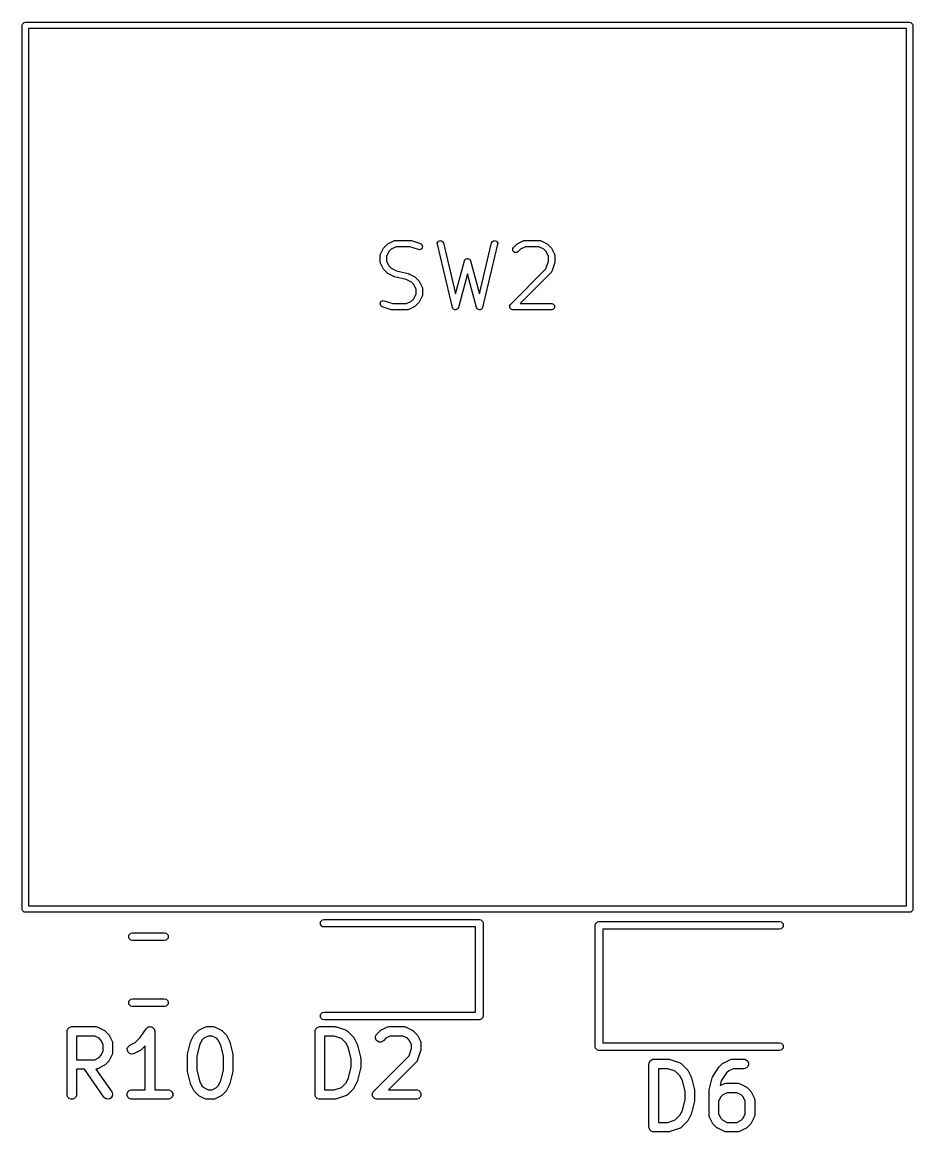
# Model space of a CAD drawing. Extents: x 4.36 to 8.72, y -6.23 to -0.63.
# Drawn here: x 4.357 to 4.912, y -4.202 to -3.51 of the extents above; entities that cross this region are included whole.
import ezdxf

# ---------------------------------------------------------------- set-up
doc = ezdxf.new("R2010")
doc.units = 0
doc.header["$MEASUREMENT"] = 0
doc.layers.add('BLACK', color=7, linetype='CONTINUOUS')

msp = doc.modelspace()

# ---------------------------------------------------------------- linework, layer by layer
at = {"layer": 'BLACK', "linetype": 'CONTINUOUS'}
for p, q in [((4.35673, -3.51191), (4.35688, -3.51116)), ((4.35673, -4.06309), (4.35673, -3.51191)), ((4.35688, -3.51116), (4.35795, -3.51009)), ((4.35795, -3.51009), (4.3587, -3.50994)), ((4.3587, -3.50994), (4.90988, -3.50994)), ((4.36067, -3.51388), (4.36067, -4.06112)), ((4.90791, -3.51388), (4.36067, -3.51388)), ((4.90791, -4.06112), (4.90791, -3.51388)), ((4.90988, -3.50994), (4.91064, -3.51009)), ((4.91064, -3.51009), (4.9117, -3.51116)), ((4.9117, -3.51116), (4.91185, -3.51191)), ((4.91185, -3.51191), (4.91185, -4.06309)), ((4.58467, -3.64814), (4.58842, -3.64627)), ((4.58842, -3.64627), (4.58851, -3.64624)), ((4.58851, -3.64624), (4.58854, -3.64621)), ((4.58854, -3.64621), (4.58885, -3.64615)), ((4.58885, -3.64615), (4.58916, -3.64606)), ((4.58916, -3.64606), (4.5892, -3.64608)), ((4.5892, -3.64608), (4.5893, -3.64606)), ((4.5893, -3.64606), (4.59867, -3.64606)), ((4.59867, -3.64606), (4.59898, -3.64612)), ((4.59898, -3.64612), (4.59929, -3.64616)), ((4.59929, -3.64616), (4.60492, -3.64804)), ((4.61547, -3.64772), (4.61626, -3.64643)), ((4.61626, -3.64643), (4.61773, -3.64608)), ((4.61773, -3.64608), (4.61901, -3.64687)), ((4.61901, -3.64687), (4.61933, -3.64757)), ((4.64925, -3.64757), (4.64957, -3.64687)), ((4.64957, -3.64687), (4.65085, -3.64608)), ((4.65085, -3.64608), (4.65232, -3.64643)), ((4.65232, -3.64643), (4.65311, -3.64772)), ((4.66528, -3.64814), (4.66903, -3.64627)), ((4.66903, -3.64627), (4.66913, -3.64624)), ((4.66913, -3.64624), (4.66916, -3.64621)), ((4.66916, -3.64621), (4.66947, -3.64615)), ((4.66947, -3.64615), (4.66977, -3.64606)), ((4.66977, -3.64606), (4.66982, -3.64608)), ((4.66982, -3.64608), (4.66991, -3.64606)), ((4.66991, -3.64606), (4.67929, -3.64606)), ((4.67929, -3.64606), (4.67938, -3.64608)), ((4.67938, -3.64608), (4.67943, -3.64606)), ((4.67943, -3.64606), (4.67973, -3.64615)), ((4.67973, -3.64615), (4.68004, -3.64621)), ((4.68004, -3.64621), (4.68007, -3.64624)), ((4.68007, -3.64624), (4.68017, -3.64627)), ((4.68017, -3.64627), (4.68392, -3.64814)), ((4.58004, -3.65465), (4.58191, -3.6509)), ((4.58191, -3.6509), (4.58211, -3.65065)), ((4.58211, -3.65065), (4.58228, -3.65039)), ((4.58228, -3.65039), (4.58416, -3.64851)), ((4.58529, -3.65294), (4.58377, -3.65599)), ((4.58416, -3.64851), (4.58442, -3.64834)), ((4.58442, -3.64834), (4.58467, -3.64814)), ((4.58671, -3.65152), (4.58529, -3.65294)), ((4.58976, -3.65), (4.58671, -3.65152)), ((4.59835, -3.65), (4.58976, -3.65)), ((4.60367, -3.65177), (4.59835, -3.65)), ((4.60443, -3.65187), (4.60367, -3.65177)), ((4.60578, -3.65119), (4.60443, -3.65187)), ((4.60492, -3.64804), (4.60558, -3.64842)), ((4.60558, -3.64842), (4.60626, -3.64976)), ((4.60626, -3.64976), (4.60578, -3.65119)), ((4.6155, -3.64848), (4.61547, -3.64772)), ((4.62488, -3.68785), (4.6155, -3.64848)), ((4.61933, -3.64757), (4.6269, -3.67935)), ((4.64168, -3.67935), (4.64925, -3.64757)), ((4.65308, -3.64848), (4.64371, -3.68785)), ((4.65311, -3.64772), (4.65308, -3.64848)), ((4.66247, -3.65102), (4.6629, -3.65039)), ((4.66247, -3.65253), (4.66247, -3.65102)), ((4.66353, -3.6536), (4.66247, -3.65253)), ((4.6629, -3.65039), (4.66477, -3.64851)), ((4.66504, -3.6536), (4.66353, -3.6536)), ((4.66477, -3.64851), (4.66503, -3.64834)), ((4.66503, -3.64834), (4.66528, -3.64814)), ((4.66568, -3.65317), (4.66504, -3.6536)), ((4.66733, -3.65152), (4.66568, -3.65317)), ((4.67038, -3.65), (4.66733, -3.65152)), ((4.67882, -3.65), (4.67038, -3.65)), ((4.68187, -3.65152), (4.67882, -3.65)), ((4.68329, -3.65294), (4.68187, -3.65152)), ((4.68482, -3.65599), (4.68329, -3.65294)), ((4.68392, -3.64814), (4.68416, -3.64834)), ((4.68416, -3.64834), (4.68443, -3.64851)), ((4.68443, -3.64851), (4.6863, -3.65039)), ((4.6863, -3.65039), (4.68648, -3.65065)), ((4.68648, -3.65065), (4.68667, -3.6509)), ((4.68667, -3.6509), (4.68855, -3.65465)), ((4.57983, -3.65539), (4.57992, -3.65508)), ((4.57985, -3.65543), (4.57983, -3.65539)), ((4.57983, -3.65553), (4.57985, -3.65543)), ((4.57983, -3.65928), (4.57983, -3.65553)), ((4.57985, -3.65937), (4.57983, -3.65928)), ((4.57983, -3.65942), (4.57985, -3.65937)), ((4.57992, -3.65972), (4.57983, -3.65942)), ((4.57992, -3.65508), (4.57998, -3.65477)), ((4.57998, -3.66003), (4.57992, -3.65972)), ((4.57998, -3.65477), (4.58001, -3.65474)), ((4.58001, -3.66006), (4.57998, -3.66003)), ((4.58001, -3.65474), (4.58004, -3.65465)), ((4.58004, -3.66016), (4.58001, -3.66006)), ((4.58191, -3.66391), (4.58004, -3.66016)), ((4.58377, -3.65599), (4.58377, -3.65881)), ((4.58377, -3.65881), (4.58529, -3.66186)), ((4.6269, -3.67935), (4.63239, -3.65877)), ((4.63239, -3.65877), (4.63273, -3.65808)), ((4.63273, -3.65808), (4.63296, -3.65795)), ((4.63296, -3.65795), (4.63309, -3.65771)), ((4.63309, -3.65771), (4.63359, -3.65758)), ((4.63359, -3.65758), (4.63403, -3.65733)), ((4.63403, -3.65733), (4.63429, -3.65739)), ((4.63429, -3.65739), (4.63455, -3.65733)), ((4.63455, -3.65733), (4.63499, -3.65758)), ((4.63499, -3.65758), (4.63549, -3.65771)), ((4.63549, -3.65771), (4.63562, -3.65795)), ((4.63562, -3.65795), (4.63585, -3.65808)), ((4.63585, -3.65808), (4.63619, -3.65877)), ((4.63619, -3.65877), (4.64168, -3.67935)), ((4.68319, -3.66384), (4.68482, -3.65896)), ((4.68482, -3.65896), (4.68482, -3.65599)), ((4.68865, -3.6599), (4.68678, -3.66552)), ((4.68855, -3.65465), (4.68857, -3.65474)), ((4.68857, -3.65474), (4.6886, -3.65477)), ((4.6886, -3.65477), (4.68866, -3.65508)), ((4.68869, -3.65959), (4.68865, -3.6599)), ((4.68866, -3.65508), (4.68875, -3.65539)), ((4.68875, -3.65928), (4.68869, -3.65959)), ((4.68875, -3.65539), (4.68873, -3.65543)), ((4.68873, -3.65543), (4.68875, -3.65553)), ((4.68875, -3.65553), (4.68875, -3.65928)), ((4.58211, -3.66416), (4.58191, -3.66391)), ((4.58228, -3.66442), (4.58211, -3.66416)), ((4.58416, -3.66629), (4.58228, -3.66442)), ((4.58442, -3.66647), (4.58416, -3.66629)), ((4.58467, -3.66666), (4.58442, -3.66647)), ((4.58842, -3.66854), (4.58467, -3.66666)), ((4.58529, -3.66186), (4.58671, -3.66328)), ((4.58671, -3.66328), (4.58998, -3.66492)), ((4.58998, -3.66492), (4.59727, -3.66674)), ((4.59727, -3.66674), (4.59747, -3.66683)), ((4.59747, -3.66683), (4.59768, -3.66689)), ((4.59768, -3.66689), (4.60143, -3.66876)), ((4.63429, -3.66692), (4.62869, -3.68791)), ((4.63989, -3.68791), (4.63429, -3.66692)), ((4.66102, -3.68601), (4.68319, -3.66384)), ((4.6863, -3.66629), (4.66717, -3.68543)), ((4.68636, -3.66621), (4.6863, -3.66629)), ((4.6864, -3.66619), (4.68636, -3.66621)), ((4.68655, -3.66592), (4.6864, -3.66619)), ((4.68673, -3.66565), (4.68655, -3.66592)), ((4.68678, -3.66552), (4.68673, -3.66561)), ((4.68673, -3.66561), (4.68673, -3.66565)), ((4.58862, -3.66859), (4.58842, -3.66854)), ((4.58882, -3.66869), (4.58862, -3.66859)), ((4.59611, -3.67051), (4.58882, -3.66869)), ((4.59938, -3.67214), (4.59611, -3.67051)), ((4.6008, -3.67357), (4.59938, -3.67214)), ((4.60233, -3.67661), (4.6008, -3.67357)), ((4.60143, -3.66876), (4.60168, -3.66896)), ((4.60168, -3.66896), (4.60194, -3.66913)), ((4.60194, -3.66913), (4.60381, -3.67101)), ((4.60381, -3.67101), (4.60399, -3.67127)), ((4.60399, -3.67127), (4.60418, -3.67152)), ((4.60418, -3.67152), (4.60606, -3.67527)), ((4.6008, -3.68248), (4.60233, -3.67943)), ((4.60233, -3.67943), (4.60233, -3.67661)), ((4.60606, -3.68078), (4.60418, -3.68453)), ((4.60606, -3.67527), (4.60608, -3.67536)), ((4.60608, -3.68068), (4.60606, -3.68078)), ((4.60608, -3.67536), (4.60611, -3.6754)), ((4.60611, -3.68065), (4.60608, -3.68068)), ((4.60611, -3.6754), (4.60618, -3.67571)), ((4.60618, -3.68034), (4.60611, -3.68065)), ((4.60618, -3.67571), (4.60626, -3.67601)), ((4.60626, -3.68004), (4.60618, -3.68034)), ((4.60626, -3.67601), (4.60624, -3.67605)), ((4.60624, -3.67605), (4.60626, -3.67615)), ((4.60626, -3.6799), (4.60624, -3.68)), ((4.60624, -3.68), (4.60626, -3.68004)), ((4.60626, -3.67615), (4.60626, -3.6799)), ((4.57983, -3.68566), (4.58031, -3.68423)), ((4.58051, -3.68701), (4.57983, -3.68566)), ((4.58031, -3.68423), (4.58166, -3.68356)), ((4.58118, -3.68739), (4.58051, -3.68701)), ((4.5868, -3.68927), (4.58118, -3.68739)), ((4.58166, -3.68356), (4.58242, -3.68366)), ((4.58242, -3.68366), (4.58774, -3.68543)), ((4.58774, -3.68543), (4.59633, -3.68543)), ((4.59633, -3.68543), (4.59938, -3.68391)), ((4.60143, -3.68728), (4.59768, -3.68916)), ((4.59938, -3.68391), (4.6008, -3.68248)), ((4.60167, -3.68709), (4.60143, -3.68728)), ((4.60194, -3.68692), (4.60167, -3.68709)), ((4.60381, -3.68504), (4.60194, -3.68692)), ((4.60399, -3.68478), (4.60381, -3.68504)), ((4.60418, -3.68453), (4.60399, -3.68478)), ((4.6252, -3.68855), (4.62488, -3.68785)), ((4.62869, -3.68791), (4.62836, -3.68859)), ((4.64023, -3.68859), (4.63989, -3.68791)), ((4.64371, -3.68785), (4.64339, -3.68855)), ((4.66059, -3.68665), (4.66102, -3.68601)), ((4.66059, -3.68815), (4.66059, -3.68665)), ((4.66166, -3.68922), (4.66059, -3.68815)), ((4.66717, -3.68543), (4.68678, -3.68543)), ((4.68678, -3.68543), (4.68754, -3.68558)), ((4.68754, -3.68558), (4.6886, -3.68665)), ((4.6886, -3.68815), (4.68754, -3.68922)), ((4.6886, -3.68665), (4.6886, -3.68815)), ((4.58711, -3.68931), (4.5868, -3.68927)), ((4.58742, -3.68937), (4.58711, -3.68931)), ((4.5968, -3.68937), (4.58742, -3.68937)), ((4.59689, -3.68935), (4.5968, -3.68937)), ((4.59694, -3.68936), (4.59689, -3.68935)), ((4.59724, -3.68928), (4.59694, -3.68936)), ((4.59755, -3.68922), (4.59724, -3.68928)), ((4.59758, -3.68919), (4.59755, -3.68922)), ((4.59768, -3.68916), (4.59758, -3.68919)), ((4.62545, -3.68871), (4.6252, -3.68855)), ((4.6256, -3.68896), (4.62545, -3.68871)), ((4.62607, -3.68909), (4.6256, -3.68896)), ((4.62648, -3.68934), (4.62607, -3.68909)), ((4.62677, -3.68927), (4.62648, -3.68934)), ((4.62705, -3.68935), (4.62677, -3.68927)), ((4.62747, -3.68911), (4.62705, -3.68935)), ((4.62795, -3.68899), (4.62747, -3.68911)), ((4.6281, -3.68874), (4.62795, -3.68899)), ((4.62836, -3.68859), (4.6281, -3.68874)), ((4.64048, -3.68874), (4.64023, -3.68859)), ((4.64064, -3.68899), (4.64048, -3.68874)), ((4.64111, -3.68911), (4.64064, -3.68899)), ((4.64153, -3.68935), (4.64111, -3.68911)), ((4.64182, -3.68927), (4.64153, -3.68935)), ((4.6421, -3.68934), (4.64182, -3.68927)), ((4.64252, -3.68909), (4.6421, -3.68934)), ((4.64299, -3.68896), (4.64252, -3.68909)), ((4.64313, -3.68871), (4.64299, -3.68896)), ((4.64339, -3.68855), (4.64313, -3.68871)), ((4.66241, -3.68937), (4.66166, -3.68922)), ((4.68678, -3.68937), (4.66241, -3.68937)), ((4.68754, -3.68922), (4.68678, -3.68937)), ((4.36067, -4.06112), (4.90791, -4.06112)), ((4.35688, -4.06384), (4.35673, -4.06309)), ((4.35795, -4.06491), (4.35688, -4.06384)), ((4.3587, -4.06506), (4.35795, -4.06491)), ((4.90988, -4.06506), (4.3587, -4.06506)), ((4.91064, -4.06491), (4.90988, -4.06506)), ((4.9117, -4.06384), (4.91064, -4.06491)), ((4.91185, -4.06309), (4.9117, -4.06384)), ((4.54268, -4.07095), (4.54396, -4.06967)), ((4.54268, -4.07275), (4.54268, -4.07095)), ((4.54396, -4.07403), (4.54268, -4.07275)), ((4.54396, -4.06967), (4.54486, -4.06949)), ((4.54486, -4.07421), (4.54396, -4.07403)), ((4.54486, -4.06949), (4.64171, -4.06949)), ((4.63935, -4.07421), (4.54486, -4.07421)), ((4.63935, -4.12736), (4.63935, -4.07421)), ((4.64171, -4.06949), (4.64262, -4.06967)), ((4.64262, -4.06967), (4.64389, -4.07095)), ((4.64389, -4.07095), (4.64407, -4.07185)), ((4.64407, -4.07185), (4.64407, -4.12972)), ((4.71388, -4.07323), (4.71406, -4.07232)), ((4.71388, -4.14882), (4.71388, -4.07323)), ((4.71406, -4.07232), (4.71534, -4.07105)), ((4.71534, -4.07105), (4.71624, -4.07087)), ((4.71624, -4.07087), (4.82884, -4.07087)), ((4.82884, -4.07559), (4.7186, -4.07559)), ((4.7186, -4.07559), (4.7186, -4.14646)), ((4.82884, -4.07087), (4.82974, -4.07105)), ((4.82974, -4.07541), (4.82884, -4.07559)), ((4.82974, -4.07105), (4.83102, -4.07232)), ((4.83102, -4.07413), (4.82974, -4.07541)), ((4.83102, -4.07232), (4.83102, -4.07413)), ((4.42322, -4.07931), (4.4245, -4.07803)), ((4.42322, -4.08112), (4.42322, -4.07931)), ((4.4245, -4.0824), (4.42322, -4.08112)), ((4.4245, -4.07803), (4.4254, -4.07785)), ((4.4254, -4.08258), (4.4245, -4.0824)), ((4.4254, -4.07785), (4.44546, -4.07785)), ((4.44546, -4.08258), (4.4254, -4.08258)), ((4.44546, -4.07785), (4.44637, -4.07803)), ((4.44637, -4.0824), (4.44546, -4.08258)), ((4.44637, -4.07803), (4.44764, -4.07931)), ((4.44764, -4.08112), (4.44637, -4.0824)), ((4.44764, -4.07931), (4.44764, -4.08112)), ((4.42322, -4.12045), (4.4245, -4.11918)), ((4.42322, -4.12226), (4.42322, -4.12045)), ((4.4245, -4.12354), (4.42322, -4.12226)), ((4.4245, -4.11918), (4.4254, -4.119)), ((4.4254, -4.12372), (4.4245, -4.12354)), ((4.4254, -4.119), (4.44546, -4.119)), ((4.44546, -4.12372), (4.4254, -4.12372)), ((4.44546, -4.119), (4.44637, -4.11918)), ((4.44637, -4.12354), (4.44546, -4.12372)), ((4.44637, -4.11918), (4.44764, -4.12045)), ((4.44764, -4.12226), (4.44637, -4.12354)), ((4.44764, -4.12045), (4.44764, -4.12226)), ((4.54268, -4.12882), (4.54396, -4.12754)), ((4.54268, -4.13063), (4.54268, -4.12882)), ((4.54396, -4.13191), (4.54268, -4.13063)), ((4.54396, -4.12754), (4.54486, -4.12736)), ((4.54486, -4.12736), (4.63935, -4.12736)), ((4.64389, -4.13063), (4.64262, -4.13191)), ((4.64407, -4.12972), (4.64389, -4.13063)), ((4.38473, -4.13875), (4.38517, -4.13768)), ((4.38517, -4.13768), (4.38599, -4.13687)), ((4.38599, -4.13687), (4.38705, -4.13643)), ((4.38705, -4.13643), (4.38763, -4.13637)), ((4.38763, -4.13637), (4.40262, -4.13637)), ((4.40262, -4.13637), (4.4032, -4.13643)), ((4.4032, -4.13643), (4.4033, -4.13647)), ((4.4033, -4.13647), (4.4034, -4.13648)), ((4.4034, -4.13648), (4.40395, -4.13668)), ((4.40395, -4.13668), (4.40769, -4.13856)), ((4.43033, -4.14307), (4.43391, -4.13769)), ((4.43391, -4.13769), (4.43391, -4.13768)), ((4.43391, -4.13768), (4.43392, -4.13768)), ((4.43392, -4.13768), (4.43428, -4.13724)), ((4.43392, -4.13768), (4.43392, -4.13768)), ((4.43428, -4.13724), (4.43452, -4.13708)), ((4.43452, -4.13708), (4.43473, -4.13687)), ((4.43473, -4.13687), (4.435, -4.13676)), ((4.435, -4.13676), (4.43524, -4.1366)), ((4.43524, -4.1366), (4.43552, -4.13654)), ((4.43552, -4.13654), (4.43579, -4.13643)), ((4.43579, -4.13643), (4.43608, -4.13643)), ((4.43608, -4.13643), (4.43637, -4.13637)), ((4.43637, -4.13637), (4.43665, -4.13643)), ((4.43665, -4.13643), (4.43695, -4.13643)), ((4.43695, -4.13643), (4.43721, -4.13654)), ((4.43721, -4.13654), (4.4375, -4.13659)), ((4.4375, -4.13659), (4.43774, -4.13676)), ((4.43774, -4.13676), (4.43801, -4.13687)), ((4.43801, -4.13687), (4.43822, -4.13707)), ((4.43822, -4.13707), (4.43846, -4.13723)), ((4.43846, -4.13723), (4.43862, -4.13748)), ((4.43862, -4.13748), (4.43883, -4.13768)), ((4.43883, -4.13768), (4.43894, -4.13795)), ((4.43894, -4.13795), (4.4391, -4.13819)), ((4.4391, -4.13819), (4.43915, -4.13848)), ((4.46692, -4.13856), (4.47067, -4.13668)), ((4.47067, -4.13668), (4.47121, -4.13648)), ((4.47121, -4.13648), (4.47132, -4.13647)), ((4.47132, -4.13647), (4.47141, -4.13643)), ((4.47141, -4.13643), (4.47199, -4.13637)), ((4.47199, -4.13637), (4.47574, -4.13637)), ((4.47574, -4.13637), (4.47632, -4.13643)), ((4.47632, -4.13643), (4.47641, -4.13647)), ((4.47641, -4.13647), (4.47652, -4.13648)), ((4.47652, -4.13648), (4.47706, -4.13668)), ((4.47706, -4.13668), (4.48081, -4.13856)), ((4.5394, -4.13875), (4.53984, -4.13768)), ((4.53984, -4.13768), (4.54066, -4.13687)), ((4.54066, -4.13687), (4.54172, -4.13643)), ((4.54172, -4.13643), (4.5423, -4.13637)), ((4.5423, -4.13637), (4.55167, -4.13637)), ((4.54486, -4.13209), (4.54396, -4.13191)), ((4.64171, -4.13209), (4.54486, -4.13209)), ((4.55167, -4.13637), (4.55196, -4.1364)), ((4.55196, -4.1364), (4.55204, -4.13639)), ((4.55204, -4.13639), (4.55214, -4.13642)), ((4.55214, -4.13642), (4.55225, -4.13643)), ((4.55225, -4.13643), (4.55232, -4.13646)), ((4.55232, -4.13646), (4.55261, -4.13652)), ((4.55261, -4.13652), (4.55823, -4.1384)), ((4.58035, -4.13856), (4.5841, -4.13668)), ((4.5841, -4.13668), (4.58464, -4.13648)), ((4.58464, -4.13648), (4.58474, -4.13647)), ((4.58474, -4.13647), (4.58484, -4.13643)), ((4.58484, -4.13643), (4.58542, -4.13637)), ((4.58542, -4.13637), (4.59479, -4.13637)), ((4.59479, -4.13637), (4.59537, -4.13643)), ((4.59537, -4.13643), (4.59547, -4.13647)), ((4.59547, -4.13647), (4.59557, -4.13648)), ((4.59557, -4.13648), (4.59611, -4.13668)), ((4.59611, -4.13668), (4.59986, -4.13856)), ((4.64262, -4.13191), (4.64171, -4.13209)), ((4.38467, -4.13932), (4.38473, -4.13875)), ((4.38467, -4.17869), (4.38467, -4.13932)), ((4.40193, -4.14228), (4.39058, -4.14228)), ((4.39058, -4.14228), (4.39058, -4.15699)), ((4.40463, -4.14363), (4.40193, -4.14228)), ((4.40582, -4.14482), (4.40463, -4.14363)), ((4.40717, -4.14752), (4.40582, -4.14482)), ((4.40769, -4.13856), (4.40794, -4.13871)), ((4.40794, -4.13871), (4.40801, -4.13874)), ((4.40801, -4.13874), (4.4081, -4.13881)), ((4.4081, -4.13881), (4.40818, -4.13887)), ((4.40818, -4.13887), (4.40824, -4.13892)), ((4.40824, -4.13892), (4.40846, -4.13911)), ((4.40846, -4.13911), (4.41034, -4.14099)), ((4.41034, -4.14099), (4.41052, -4.14121)), ((4.41052, -4.14121), (4.41058, -4.14126)), ((4.41058, -4.14126), (4.41064, -4.14135)), ((4.41064, -4.14135), (4.4107, -4.14143)), ((4.4107, -4.14143), (4.41073, -4.1415)), ((4.41073, -4.1415), (4.41089, -4.14175)), ((4.41089, -4.14175), (4.41276, -4.1455)), ((4.42712, -4.14627), (4.43033, -4.14307)), ((4.43915, -4.13848), (4.43927, -4.13875)), ((4.43927, -4.13875), (4.43932, -4.13932)), ((4.43932, -4.13932), (4.43932, -4.13932)), ((4.43932, -4.13932), (4.43932, -4.13932)), ((4.43932, -4.13932), (4.43932, -4.13932)), ((4.43932, -4.13932), (4.43932, -4.17574)), ((4.46185, -4.1455), (4.46373, -4.14175)), ((4.46373, -4.14175), (4.46388, -4.1415)), ((4.46388, -4.1415), (4.46391, -4.14143)), ((4.46391, -4.14143), (4.46398, -4.14135)), ((4.46398, -4.14135), (4.46403, -4.14126)), ((4.46403, -4.14126), (4.46409, -4.14121)), ((4.46409, -4.14121), (4.46428, -4.14099)), ((4.46428, -4.14099), (4.46615, -4.13911)), ((4.46615, -4.13911), (4.46638, -4.13892)), ((4.46638, -4.13892), (4.46643, -4.13887)), ((4.46643, -4.13887), (4.46652, -4.13881)), ((4.46652, -4.13881), (4.4666, -4.13874)), ((4.4666, -4.13874), (4.46667, -4.13871)), ((4.46667, -4.13871), (4.46692, -4.13856)), ((4.46879, -4.14482), (4.46728, -4.14785)), ((4.46999, -4.14363), (4.46879, -4.14482)), ((4.47269, -4.14228), (4.46999, -4.14363)), ((4.47504, -4.14228), (4.47269, -4.14228)), ((4.47774, -4.14363), (4.47504, -4.14228)), ((4.47894, -4.14482), (4.47774, -4.14363)), ((4.48045, -4.14785), (4.47894, -4.14482)), ((4.48081, -4.13856), (4.48106, -4.13871)), ((4.48106, -4.13871), (4.48113, -4.13874)), ((4.48113, -4.13874), (4.48121, -4.13881)), ((4.48121, -4.13881), (4.4813, -4.13887)), ((4.4813, -4.13887), (4.48135, -4.13892)), ((4.48135, -4.13892), (4.48158, -4.13911)), ((4.48158, -4.13911), (4.48345, -4.14099)), ((4.48345, -4.14099), (4.48364, -4.14121)), ((4.48364, -4.14121), (4.4837, -4.14126)), ((4.4837, -4.14126), (4.48375, -4.14135)), ((4.48375, -4.14135), (4.48382, -4.14143)), ((4.48382, -4.14143), (4.48385, -4.1415)), ((4.48385, -4.1415), (4.48401, -4.14175)), ((4.48401, -4.14175), (4.48588, -4.1455)), ((4.53935, -4.13932), (4.5394, -4.13875)), ((4.53935, -4.17869), (4.53935, -4.13932)), ((4.55119, -4.14228), (4.54525, -4.14228)), ((4.54525, -4.14228), (4.54525, -4.17574)), ((4.5557, -4.14378), (4.55119, -4.14228)), ((4.55862, -4.1467), (4.5557, -4.14378)), ((4.55823, -4.1384), (4.55876, -4.13863)), ((4.55876, -4.13863), (4.55884, -4.1387)), ((4.55884, -4.1387), (4.55894, -4.13874)), ((4.55894, -4.13874), (4.55939, -4.13911)), ((4.55939, -4.13911), (4.56313, -4.14286)), ((4.56313, -4.14286), (4.56332, -4.14309)), ((4.56332, -4.14309), (4.56338, -4.14314)), ((4.56338, -4.14314), (4.56344, -4.14323)), ((4.56344, -4.14323), (4.5635, -4.14331)), ((4.5635, -4.14331), (4.56353, -4.14338)), ((4.56353, -4.14338), (4.56369, -4.14363)), ((4.56369, -4.14363), (4.56556, -4.14738)), ((4.5769, -4.1425), (4.57734, -4.14143)), ((4.5769, -4.14365), (4.5769, -4.1425)), ((4.57734, -4.14471), (4.5769, -4.14365)), ((4.57734, -4.14143), (4.57771, -4.14099)), ((4.57815, -4.14553), (4.57734, -4.14471)), ((4.57771, -4.14099), (4.57958, -4.13911)), ((4.57958, -4.13911), (4.57981, -4.13892)), ((4.57981, -4.13892), (4.57986, -4.13887)), ((4.57986, -4.13887), (4.57995, -4.13881)), ((4.57995, -4.13881), (4.58003, -4.13874)), ((4.58003, -4.13874), (4.5801, -4.13871)), ((4.5801, -4.13871), (4.58035, -4.13856)), ((4.58188, -4.14516), (4.58144, -4.14553)), ((4.58342, -4.14363), (4.58188, -4.14516)), ((4.58612, -4.14228), (4.58342, -4.14363)), ((4.5941, -4.14228), (4.58612, -4.14228)), ((4.59679, -4.14363), (4.5941, -4.14228)), ((4.59799, -4.14482), (4.59679, -4.14363)), ((4.59934, -4.14752), (4.59799, -4.14482)), ((4.59986, -4.13856), (4.60011, -4.13871)), ((4.60011, -4.13871), (4.60018, -4.13874)), ((4.60018, -4.13874), (4.60026, -4.13881)), ((4.60026, -4.13881), (4.60035, -4.13887)), ((4.60035, -4.13887), (4.6004, -4.13892)), ((4.6004, -4.13892), (4.60063, -4.13911)), ((4.60063, -4.13911), (4.60251, -4.14099)), ((4.60251, -4.14099), (4.60269, -4.14121)), ((4.60269, -4.14121), (4.60275, -4.14126)), ((4.60275, -4.14126), (4.60281, -4.14135)), ((4.60281, -4.14135), (4.60287, -4.14143)), ((4.60287, -4.14143), (4.6029, -4.1415)), ((4.6029, -4.1415), (4.60306, -4.14175)), ((4.60306, -4.14175), (4.60493, -4.1455)), ((4.40582, -4.15445), (4.40717, -4.15175)), ((4.40717, -4.15175), (4.40717, -4.14752)), ((4.41276, -4.1455), (4.41297, -4.14604)), ((4.41297, -4.14604), (4.41298, -4.14615)), ((4.41298, -4.14615), (4.41302, -4.14625)), ((4.41302, -4.14625), (4.41308, -4.14682)), ((4.41308, -4.14682), (4.41308, -4.15245)), ((4.42219, -4.1502), (4.42256, -4.14911)), ((4.42227, -4.15135), (4.42219, -4.1502)), ((4.42279, -4.15238), (4.42227, -4.15135)), ((4.42256, -4.14911), (4.42331, -4.14824)), ((4.42331, -4.14824), (4.4238, -4.14793)), ((4.4238, -4.14793), (4.42712, -4.14627)), ((4.43019, -4.15134), (4.42644, -4.15321)), ((4.43044, -4.15118), (4.43019, -4.15134)), ((4.43051, -4.15115), (4.43044, -4.15118)), ((4.43059, -4.15109), (4.43051, -4.15115)), ((4.43068, -4.15103), (4.43059, -4.15109)), ((4.43073, -4.15097), (4.43068, -4.15103)), ((4.43096, -4.15079), (4.43073, -4.15097)), ((4.43342, -4.14833), (4.43096, -4.15079)), ((4.43342, -4.17574), (4.43342, -4.14833)), ((4.45975, -4.15361), (4.46163, -4.14611)), ((4.46163, -4.14611), (4.46164, -4.14606)), ((4.46164, -4.14604), (4.46174, -4.1458)), ((4.46164, -4.14606), (4.46164, -4.14604)), ((4.46174, -4.1458), (4.46182, -4.14556)), ((4.46182, -4.14556), (4.46183, -4.14554)), ((4.46183, -4.14554), (4.46185, -4.1455)), ((4.46728, -4.14785), (4.46557, -4.15469)), ((4.48216, -4.15469), (4.48045, -4.14785)), ((4.48588, -4.1455), (4.4859, -4.14554)), ((4.4859, -4.14554), (4.48591, -4.14556)), ((4.48591, -4.14556), (4.486, -4.1458)), ((4.486, -4.1458), (4.48609, -4.14604)), ((4.48609, -4.14604), (4.48609, -4.14606)), ((4.48609, -4.14606), (4.4861, -4.14611)), ((4.4861, -4.14611), (4.48798, -4.15361)), ((4.56014, -4.14973), (4.55862, -4.1467)), ((4.56184, -4.15656), (4.56014, -4.14973)), ((4.56556, -4.14738), (4.56558, -4.14742)), ((4.56558, -4.14742), (4.56559, -4.14744)), ((4.56559, -4.14744), (4.56568, -4.14768)), ((4.56568, -4.14768), (4.56577, -4.14792)), ((4.56577, -4.14792), (4.56577, -4.14794)), ((4.56577, -4.14794), (4.56579, -4.14798)), ((4.56579, -4.14798), (4.56766, -4.15548)), ((4.57922, -4.14597), (4.57815, -4.14553)), ((4.58037, -4.14597), (4.57922, -4.14597)), ((4.58144, -4.14553), (4.58037, -4.14597)), ((4.59784, -4.1546), (4.59934, -4.15009)), ((4.59934, -4.15009), (4.59934, -4.14752)), ((4.60509, -4.15151), (4.60322, -4.15713)), ((4.60493, -4.1455), (4.60514, -4.14604)), ((4.60516, -4.15122), (4.60509, -4.15151)), ((4.60514, -4.14604), (4.60515, -4.14615)), ((4.60515, -4.14615), (4.60519, -4.14625)), ((4.60519, -4.15115), (4.60516, -4.15122)), ((4.60519, -4.14625), (4.60524, -4.14682)), ((4.6052, -4.15104), (4.60519, -4.15115)), ((4.60522, -4.15094), (4.6052, -4.15104)), ((4.60524, -4.15057), (4.60522, -4.15086)), ((4.60522, -4.15086), (4.60522, -4.15094)), ((4.60524, -4.14682), (4.60524, -4.15057)), ((4.71406, -4.14972), (4.71388, -4.14882)), ((4.71534, -4.151), (4.71406, -4.14972)), ((4.71624, -4.15118), (4.71534, -4.151)), ((4.82884, -4.15118), (4.71624, -4.15118)), ((4.7186, -4.14646), (4.82884, -4.14646)), ((4.82884, -4.14646), (4.82974, -4.14664)), ((4.82974, -4.151), (4.82884, -4.15118)), ((4.82974, -4.14664), (4.83102, -4.14791)), ((4.83102, -4.14972), (4.82974, -4.151)), ((4.83102, -4.14791), (4.83102, -4.14972)), ((4.39058, -4.15699), (4.40193, -4.15699)), ((4.40193, -4.15699), (4.40463, -4.15564)), ((4.40463, -4.15564), (4.40582, -4.15445)), ((4.41034, -4.15828), (4.40846, -4.16016)), ((4.41052, -4.15806), (4.41034, -4.15828)), ((4.41058, -4.15801), (4.41052, -4.15806)), ((4.41064, -4.15792), (4.41058, -4.15801)), ((4.4107, -4.15784), (4.41064, -4.15792)), ((4.41073, -4.15776), (4.4107, -4.15784)), ((4.41089, -4.15752), (4.41073, -4.15776)), ((4.41276, -4.15377), (4.41089, -4.15752)), ((4.41297, -4.15323), (4.41276, -4.15377)), ((4.41298, -4.15312), (4.41297, -4.15323)), ((4.41302, -4.15302), (4.41298, -4.15312)), ((4.41308, -4.15245), (4.41302, -4.15302)), ((4.42366, -4.15314), (4.42279, -4.15238)), ((4.42475, -4.1535), (4.42366, -4.15314)), ((4.4259, -4.15342), (4.42475, -4.1535)), ((4.42644, -4.15321), (4.4259, -4.15342)), ((4.45966, -4.15432), (4.45967, -4.15422)), ((4.45966, -4.1637), (4.45966, -4.15432)), ((4.45967, -4.15418), (4.4597, -4.15396)), ((4.45967, -4.15422), (4.45967, -4.15418)), ((4.4597, -4.15396), (4.45972, -4.15375)), ((4.45972, -4.15375), (4.45974, -4.15371)), ((4.45974, -4.15371), (4.45975, -4.15361)), ((4.46557, -4.15469), (4.46557, -4.16333)), ((4.48216, -4.16333), (4.48216, -4.15469)), ((4.48798, -4.15361), (4.48799, -4.15371)), ((4.48799, -4.15371), (4.48801, -4.15375)), ((4.48801, -4.15375), (4.48803, -4.15396)), ((4.48803, -4.15396), (4.48806, -4.15418)), ((4.48806, -4.15418), (4.48806, -4.15422)), ((4.48806, -4.15422), (4.48807, -4.15432)), ((4.48807, -4.15432), (4.48807, -4.1637)), ((4.56184, -4.16146), (4.56184, -4.15656)), ((4.56766, -4.15548), (4.56768, -4.15558)), ((4.56768, -4.15558), (4.56769, -4.15562)), ((4.56769, -4.15562), (4.56771, -4.15584)), ((4.56771, -4.15584), (4.56775, -4.15605)), ((4.56775, -4.15605), (4.56774, -4.1561)), ((4.56774, -4.1561), (4.56775, -4.1562)), ((4.56775, -4.1562), (4.56775, -4.16182)), ((4.57583, -4.17661), (4.59784, -4.1546)), ((4.60251, -4.15828), (4.58505, -4.17574)), ((4.60287, -4.15784), (4.60251, -4.15828)), ((4.60291, -4.15774), (4.60287, -4.15784)), ((4.60298, -4.15766), (4.60291, -4.15774)), ((4.60322, -4.15713), (4.60298, -4.15766)), ((4.74747, -4.15906), (4.74792, -4.158)), ((4.74792, -4.158), (4.74873, -4.15718)), ((4.74873, -4.15718), (4.74979, -4.15674)), ((4.74979, -4.15674), (4.75037, -4.15669)), ((4.75037, -4.15669), (4.75974, -4.15669)), ((4.75974, -4.15669), (4.76004, -4.15671)), ((4.76004, -4.15671), (4.76011, -4.15671)), ((4.76011, -4.15671), (4.76022, -4.15673)), ((4.76022, -4.15673), (4.76032, -4.15674)), ((4.76032, -4.15674), (4.76039, -4.15677)), ((4.76039, -4.15677), (4.76068, -4.15684)), ((4.76068, -4.15684), (4.7663, -4.15871)), ((4.7663, -4.15871), (4.76683, -4.15895)), ((4.76683, -4.15895), (4.76691, -4.15902)), ((4.76691, -4.15902), (4.76701, -4.15906)), ((4.79372, -4.15906), (4.7938, -4.15903)), ((4.7938, -4.15903), (4.79404, -4.15887)), ((4.79404, -4.15887), (4.79779, -4.157)), ((4.79779, -4.157), (4.79833, -4.15679)), ((4.79833, -4.15679), (4.79844, -4.15678)), ((4.79844, -4.15678), (4.79854, -4.15674)), ((4.79854, -4.15674), (4.79911, -4.15669)), ((4.79911, -4.15669), (4.80661, -4.15669)), ((4.80661, -4.15669), (4.80719, -4.15674)), ((4.80719, -4.15674), (4.80825, -4.15718)), ((4.80825, -4.15718), (4.80907, -4.158)), ((4.80907, -4.158), (4.80951, -4.15906)), ((4.39546, -4.1629), (4.39058, -4.1629)), ((4.39058, -4.1629), (4.39058, -4.17869)), ((4.4077, -4.18039), (4.39546, -4.1629)), ((4.4032, -4.16284), (4.40267, -4.16289)), ((4.40267, -4.16289), (4.41254, -4.177)), ((4.4033, -4.1628), (4.4032, -4.16284)), ((4.4034, -4.16279), (4.4033, -4.1628)), ((4.40395, -4.16259), (4.4034, -4.16279)), ((4.40769, -4.16071), (4.40395, -4.16259)), ((4.40794, -4.16056), (4.40769, -4.16071)), ((4.40801, -4.16053), (4.40794, -4.16056)), ((4.4081, -4.16046), (4.40801, -4.16053)), ((4.40818, -4.1604), (4.4081, -4.16046)), ((4.40824, -4.16034), (4.40818, -4.1604)), ((4.40846, -4.16016), (4.40824, -4.16034)), ((4.45967, -4.1638), (4.45966, -4.1637)), ((4.45967, -4.16384), (4.45967, -4.1638)), ((4.4597, -4.16405), (4.45967, -4.16384)), ((4.45972, -4.16427), (4.4597, -4.16405)), ((4.45974, -4.16431), (4.45972, -4.16427)), ((4.45975, -4.16441), (4.45974, -4.16431)), ((4.46163, -4.17191), (4.45975, -4.16441)), ((4.46557, -4.16333), (4.46728, -4.17016)), ((4.48045, -4.17016), (4.48216, -4.16333)), ((4.48798, -4.16441), (4.4861, -4.17191)), ((4.48799, -4.16431), (4.48798, -4.16441)), ((4.48801, -4.16427), (4.48799, -4.16431)), ((4.48803, -4.16405), (4.48801, -4.16427)), ((4.48806, -4.16384), (4.48803, -4.16405)), ((4.48807, -4.1637), (4.48806, -4.1638)), ((4.48806, -4.1638), (4.48806, -4.16384)), ((4.56014, -4.16829), (4.56184, -4.16146)), ((4.56766, -4.16254), (4.56579, -4.17004)), ((4.56768, -4.16244), (4.56766, -4.16254)), ((4.56769, -4.1624), (4.56768, -4.16244)), ((4.56771, -4.16218), (4.56769, -4.1624)), ((4.56775, -4.16196), (4.56771, -4.16218)), ((4.56775, -4.16182), (4.56774, -4.16192)), ((4.56774, -4.16192), (4.56775, -4.16196)), ((4.74742, -4.15964), (4.74747, -4.15906)), ((4.74742, -4.19901), (4.74742, -4.15964)), ((4.75926, -4.16259), (4.75332, -4.16259)), ((4.75332, -4.16259), (4.75332, -4.19606)), ((4.76377, -4.16409), (4.75926, -4.16259)), ((4.76669, -4.16701), (4.76377, -4.16409)), ((4.76701, -4.15906), (4.76746, -4.15943)), ((4.76746, -4.15943), (4.77121, -4.16317)), ((4.77121, -4.16317), (4.77139, -4.1634)), ((4.77139, -4.1634), (4.77145, -4.16345)), ((4.77145, -4.16345), (4.77151, -4.16354)), ((4.77151, -4.16354), (4.77157, -4.16362)), ((4.77157, -4.16362), (4.7716, -4.16369)), ((4.7716, -4.16369), (4.77176, -4.16394)), ((4.77176, -4.16394), (4.77363, -4.16769)), ((4.78728, -4.16737), (4.79103, -4.16175)), ((4.79103, -4.16175), (4.79121, -4.16153)), ((4.79103, -4.16175), (4.79103, -4.16175)), ((4.79103, -4.16175), (4.79103, -4.16175)), ((4.79121, -4.16153), (4.7914, -4.1613)), ((4.7914, -4.1613), (4.79328, -4.15943)), ((4.7914, -4.1613), (4.7914, -4.1613)), ((4.7914, -4.1613), (4.7914, -4.1613)), ((4.79578, -4.16527), (4.79248, -4.17022)), ((4.79328, -4.15943), (4.7935, -4.15924)), ((4.7935, -4.15924), (4.79355, -4.15918)), ((4.79355, -4.15918), (4.79364, -4.15912)), ((4.79364, -4.15912), (4.79372, -4.15906)), ((4.79711, -4.16394), (4.79578, -4.16527)), ((4.79981, -4.16259), (4.79711, -4.16394)), ((4.80661, -4.16259), (4.79981, -4.16259)), ((4.80719, -4.16253), (4.80661, -4.16259)), ((4.80825, -4.16209), (4.80719, -4.16253)), ((4.80907, -4.16128), (4.80825, -4.16209)), ((4.80951, -4.16021), (4.80907, -4.16128)), ((4.80951, -4.15906), (4.80951, -4.16021)), ((4.46164, -4.17195), (4.46163, -4.17191)), ((4.46164, -4.17197), (4.46164, -4.17195)), ((4.46174, -4.17221), (4.46164, -4.17197)), ((4.46182, -4.17246), (4.46174, -4.17221)), ((4.46183, -4.17247), (4.46182, -4.17246)), ((4.46185, -4.17252), (4.46183, -4.17247)), ((4.46373, -4.17626), (4.46185, -4.17252)), ((4.46728, -4.17016), (4.46879, -4.17319)), ((4.47894, -4.17319), (4.48045, -4.17016)), ((4.48588, -4.17252), (4.48401, -4.17626)), ((4.4859, -4.17247), (4.48588, -4.17252)), ((4.48591, -4.17246), (4.4859, -4.17247)), ((4.486, -4.17221), (4.48591, -4.17246)), ((4.48609, -4.17197), (4.486, -4.17221)), ((4.4861, -4.17191), (4.48609, -4.17195)), ((4.48609, -4.17195), (4.48609, -4.17197)), ((4.5557, -4.17424), (4.55862, -4.17132)), ((4.55862, -4.17132), (4.56014, -4.16829)), ((4.56556, -4.17064), (4.56369, -4.17439)), ((4.56558, -4.1706), (4.56556, -4.17064)), ((4.56559, -4.17058), (4.56558, -4.1706)), ((4.56568, -4.17034), (4.56559, -4.17058)), ((4.56577, -4.1701), (4.56568, -4.17034)), ((4.56579, -4.17004), (4.56577, -4.17008)), ((4.56577, -4.17008), (4.56577, -4.1701)), ((4.76821, -4.17004), (4.76669, -4.16701)), ((4.76991, -4.17687), (4.76821, -4.17004)), ((4.77363, -4.16769), (4.77365, -4.16773)), ((4.77365, -4.16773), (4.77366, -4.16775)), ((4.77366, -4.16775), (4.77375, -4.16799)), ((4.77375, -4.16799), (4.77384, -4.16823)), ((4.77384, -4.16823), (4.77384, -4.16825)), ((4.77384, -4.16825), (4.77386, -4.1683)), ((4.77386, -4.1683), (4.77573, -4.1758)), ((4.785, -4.1758), (4.78688, -4.1683)), ((4.78688, -4.1683), (4.787, -4.16796)), ((4.787, -4.16796), (4.78701, -4.16789)), ((4.78701, -4.16789), (4.78705, -4.16782)), ((4.78705, -4.16782), (4.78707, -4.16775)), ((4.78707, -4.16775), (4.78711, -4.16769)), ((4.78711, -4.16769), (4.78728, -4.16737)), ((4.79248, -4.17022), (4.79175, -4.17314)), ((4.79175, -4.17314), (4.79404, -4.172)), ((4.79404, -4.172), (4.79458, -4.17179)), ((4.79458, -4.17179), (4.79469, -4.17178)), ((4.79469, -4.17178), (4.79479, -4.17174)), ((4.79479, -4.17174), (4.79536, -4.17168)), ((4.79536, -4.17168), (4.80286, -4.17168)), ((4.80286, -4.17168), (4.80344, -4.17174)), ((4.80344, -4.17174), (4.80354, -4.17178)), ((4.80354, -4.17178), (4.80364, -4.17179)), ((4.80364, -4.17179), (4.80418, -4.172)), ((4.80418, -4.172), (4.80793, -4.17387)), ((4.38473, -4.17927), (4.38467, -4.17869)), ((4.38517, -4.18033), (4.38473, -4.17927)), ((4.39052, -4.17927), (4.39008, -4.18033)), ((4.39058, -4.17869), (4.39052, -4.17927)), ((4.41288, -4.17976), (4.41226, -4.18074)), ((4.41254, -4.177), (4.41283, -4.1775)), ((4.41283, -4.1775), (4.41308, -4.17863)), ((4.41308, -4.17863), (4.41288, -4.17976)), ((4.42223, -4.17812), (4.42267, -4.17705)), ((4.42223, -4.17927), (4.42223, -4.17812)), ((4.42267, -4.18033), (4.42223, -4.17927)), ((4.42267, -4.17705), (4.42348, -4.17624)), ((4.42348, -4.17624), (4.42455, -4.1758)), ((4.42455, -4.1758), (4.42512, -4.17574)), ((4.42512, -4.17574), (4.43342, -4.17574)), ((4.43932, -4.17574), (4.44762, -4.17574)), ((4.44762, -4.17574), (4.4482, -4.1758)), ((4.4482, -4.1758), (4.44926, -4.17624)), ((4.44926, -4.17624), (4.45007, -4.17705)), ((4.45007, -4.17705), (4.45052, -4.17812)), ((4.45052, -4.17927), (4.45007, -4.18033)), ((4.45052, -4.17812), (4.45052, -4.17927)), ((4.46388, -4.17651), (4.46373, -4.17626)), ((4.46391, -4.17658), (4.46388, -4.17651)), ((4.46398, -4.17667), (4.46391, -4.17658)), ((4.46403, -4.17675), (4.46398, -4.17667)), ((4.46409, -4.17681), (4.46403, -4.17675)), ((4.46428, -4.17703), (4.46409, -4.17681)), ((4.46615, -4.17891), (4.46428, -4.17703)), ((4.46638, -4.17909), (4.46615, -4.17891)), ((4.46643, -4.17915), (4.46638, -4.17909)), ((4.46652, -4.17921), (4.46643, -4.17915)), ((4.4666, -4.17927), (4.46652, -4.17921)), ((4.46667, -4.1793), (4.4666, -4.17927)), ((4.46692, -4.17946), (4.46667, -4.1793)), ((4.47067, -4.18133), (4.46692, -4.17946)), ((4.46879, -4.17319), (4.46999, -4.17439)), ((4.46999, -4.17439), (4.47269, -4.17574)), ((4.47269, -4.17574), (4.47504, -4.17574)), ((4.47504, -4.17574), (4.47774, -4.17439)), ((4.48081, -4.17946), (4.47706, -4.18133)), ((4.47774, -4.17439), (4.47894, -4.17319)), ((4.48106, -4.1793), (4.48081, -4.17946)), ((4.48113, -4.17927), (4.48106, -4.1793)), ((4.48121, -4.17921), (4.48113, -4.17927)), ((4.4813, -4.17915), (4.48121, -4.17921)), ((4.48135, -4.17909), (4.4813, -4.17915)), ((4.48158, -4.17891), (4.48135, -4.17909)), ((4.48345, -4.17703), (4.48158, -4.17891)), ((4.48364, -4.17681), (4.48345, -4.17703)), ((4.4837, -4.17675), (4.48364, -4.17681)), ((4.48375, -4.17667), (4.4837, -4.17675)), ((4.48382, -4.17658), (4.48375, -4.17667)), ((4.48385, -4.17651), (4.48382, -4.17658)), ((4.48401, -4.17626), (4.48385, -4.17651)), ((4.5394, -4.17927), (4.53935, -4.17869)), ((4.53984, -4.18033), (4.5394, -4.17927)), ((4.54525, -4.17574), (4.55119, -4.17574)), ((4.55119, -4.17574), (4.5557, -4.17424)), ((4.55823, -4.17962), (4.55261, -4.18149)), ((4.55876, -4.17938), (4.55823, -4.17962)), ((4.55884, -4.17931), (4.55876, -4.17938)), ((4.55894, -4.17927), (4.55884, -4.17931)), ((4.55939, -4.17891), (4.55894, -4.17927)), ((4.56313, -4.17516), (4.55939, -4.17891)), ((4.56332, -4.17493), (4.56313, -4.17516)), ((4.56338, -4.17488), (4.56332, -4.17493)), ((4.56344, -4.17479), (4.56338, -4.17488)), ((4.5635, -4.17471), (4.56344, -4.17479)), ((4.56353, -4.17464), (4.5635, -4.17471)), ((4.56369, -4.17439), (4.56353, -4.17464)), ((4.57502, -4.17812), (4.57546, -4.17705)), ((4.57502, -4.17927), (4.57502, -4.17812)), ((4.57546, -4.18033), (4.57502, -4.17927)), ((4.57546, -4.17705), (4.57583, -4.17661)), ((4.58505, -4.17574), (4.60229, -4.17574)), ((4.60229, -4.17574), (4.60287, -4.1758)), ((4.60287, -4.1758), (4.60393, -4.17624)), ((4.60393, -4.17624), (4.60475, -4.17705)), ((4.60475, -4.17705), (4.60519, -4.17812)), ((4.60519, -4.17927), (4.60475, -4.18033)), ((4.60519, -4.17812), (4.60519, -4.17927)), ((4.76991, -4.18177), (4.76991, -4.17687)), ((4.77573, -4.1758), (4.77575, -4.1759)), ((4.77575, -4.1759), (4.77576, -4.17594)), ((4.77576, -4.17594), (4.77578, -4.17615)), ((4.77578, -4.17615), (4.77582, -4.17637)), ((4.77582, -4.17637), (4.77581, -4.17641)), ((4.77581, -4.17641), (4.77582, -4.17651)), ((4.77582, -4.17651), (4.77582, -4.18214)), ((4.78491, -4.17651), (4.78492, -4.17641)), ((4.78491, -4.19151), (4.78491, -4.17651)), ((4.78492, -4.17637), (4.78495, -4.17615)), ((4.78492, -4.17641), (4.78492, -4.17637)), ((4.78495, -4.17615), (4.78497, -4.17594)), ((4.78497, -4.17594), (4.78499, -4.1759)), ((4.78499, -4.1759), (4.785, -4.1758)), ((4.79336, -4.17894), (4.79217, -4.18014)), ((4.79606, -4.17759), (4.79336, -4.17894)), ((4.80217, -4.17759), (4.79606, -4.17759)), ((4.80486, -4.17894), (4.80217, -4.17759)), ((4.80606, -4.18014), (4.80486, -4.17894)), ((4.80793, -4.17387), (4.80818, -4.17403)), ((4.80818, -4.17403), (4.80825, -4.17406)), ((4.80825, -4.17406), (4.80833, -4.17412)), ((4.80833, -4.17412), (4.80842, -4.17418)), ((4.80842, -4.17418), (4.80847, -4.17424)), ((4.80847, -4.17424), (4.8087, -4.17442)), ((4.8087, -4.17442), (4.81058, -4.1763)), ((4.81058, -4.1763), (4.81076, -4.17652)), ((4.81076, -4.17652), (4.81082, -4.17658)), ((4.81082, -4.17658), (4.81088, -4.17666)), ((4.81088, -4.17666), (4.81094, -4.17675)), ((4.81094, -4.17675), (4.81097, -4.17682)), ((4.81097, -4.17682), (4.81113, -4.17707)), ((4.81113, -4.17707), (4.813, -4.18082)), ((4.38599, -4.18115), (4.38517, -4.18033)), ((4.38705, -4.18159), (4.38599, -4.18115)), ((4.3882, -4.18159), (4.38705, -4.18159)), ((4.38927, -4.18115), (4.3882, -4.18159)), ((4.39008, -4.18033), (4.38927, -4.18115)), ((4.40808, -4.18083), (4.4077, -4.18039)), ((4.40905, -4.18145), (4.40808, -4.18083)), ((4.41019, -4.18165), (4.40905, -4.18145)), ((4.41131, -4.1814), (4.41019, -4.18165)), ((4.41226, -4.18074), (4.41131, -4.1814)), ((4.42348, -4.18115), (4.42267, -4.18033)), ((4.42455, -4.18159), (4.42348, -4.18115)), ((4.42512, -4.18165), (4.42455, -4.18159)), ((4.44762, -4.18165), (4.42512, -4.18165)), ((4.4482, -4.18159), (4.44762, -4.18165)), ((4.44926, -4.18115), (4.4482, -4.18159)), ((4.45007, -4.18033), (4.44926, -4.18115)), ((4.47121, -4.18154), (4.47067, -4.18133)), ((4.47132, -4.18155), (4.47121, -4.18154)), ((4.47141, -4.18159), (4.47132, -4.18155)), ((4.47199, -4.18165), (4.47141, -4.18159)), ((4.47574, -4.18165), (4.47199, -4.18165)), ((4.47632, -4.18159), (4.47574, -4.18165)), ((4.47641, -4.18155), (4.47632, -4.18159)), ((4.47652, -4.18154), (4.47641, -4.18155)), ((4.47706, -4.18133), (4.47652, -4.18154)), ((4.54066, -4.18115), (4.53984, -4.18033)), ((4.54172, -4.18159), (4.54066, -4.18115)), ((4.5423, -4.18165), (4.54172, -4.18159)), ((4.55167, -4.18165), (4.5423, -4.18165)), ((4.55196, -4.18162), (4.55167, -4.18165)), ((4.55204, -4.18162), (4.55196, -4.18162)), ((4.55214, -4.1816), (4.55204, -4.18162)), ((4.55225, -4.18159), (4.55214, -4.1816)), ((4.55232, -4.18156), (4.55225, -4.18159)), ((4.55261, -4.18149), (4.55232, -4.18156)), ((4.57628, -4.18115), (4.57546, -4.18033)), ((4.57734, -4.18159), (4.57628, -4.18115)), ((4.57792, -4.18165), (4.57734, -4.18159)), ((4.60229, -4.18165), (4.57792, -4.18165)), ((4.60287, -4.18159), (4.60229, -4.18165)), ((4.60393, -4.18115), (4.60287, -4.18159)), ((4.60475, -4.18033), (4.60393, -4.18115)), ((4.76821, -4.1886), (4.76991, -4.18177)), ((4.77573, -4.18285), (4.77386, -4.19035)), ((4.77575, -4.18275), (4.77573, -4.18285)), ((4.77576, -4.18271), (4.77575, -4.18275)), ((4.77578, -4.18249), (4.77576, -4.18271)), ((4.77582, -4.18228), (4.77578, -4.18249)), ((4.77582, -4.18214), (4.77581, -4.18224)), ((4.77581, -4.18224), (4.77582, -4.18228)), ((4.79217, -4.18014), (4.79082, -4.18283)), ((4.79082, -4.18283), (4.79082, -4.19081)), ((4.80741, -4.18283), (4.80606, -4.18014)), ((4.80741, -4.19081), (4.80741, -4.18283)), ((4.813, -4.18082), (4.81321, -4.18136)), ((4.81321, -4.18136), (4.81322, -4.18146)), ((4.81322, -4.18146), (4.81326, -4.18156)), ((4.81326, -4.18156), (4.81332, -4.18214)), ((4.81332, -4.18214), (4.81332, -4.19151)), ((4.76377, -4.19455), (4.76669, -4.19164)), ((4.76669, -4.19164), (4.76821, -4.1886)), ((4.77363, -4.19096), (4.77176, -4.1947)), ((4.77365, -4.19091), (4.77363, -4.19096)), ((4.77366, -4.1909), (4.77365, -4.19091)), ((4.77375, -4.19065), (4.77366, -4.1909)), ((4.77384, -4.19041), (4.77375, -4.19065)), ((4.77386, -4.19035), (4.77384, -4.19039)), ((4.77384, -4.19039), (4.77384, -4.19041)), ((4.78497, -4.19209), (4.78491, -4.19151)), ((4.78501, -4.19218), (4.78497, -4.19209)), ((4.78502, -4.19229), (4.78501, -4.19218)), ((4.78522, -4.19283), (4.78502, -4.19229)), ((4.7871, -4.19658), (4.78522, -4.19283)), ((4.79082, -4.19081), (4.79217, -4.19351)), ((4.79217, -4.19351), (4.79336, -4.19471)), ((4.80486, -4.19471), (4.80606, -4.19351)), ((4.80606, -4.19351), (4.80741, -4.19081)), ((4.813, -4.19283), (4.81113, -4.19658)), ((4.81321, -4.19229), (4.813, -4.19283)), ((4.81322, -4.19218), (4.81321, -4.19229)), ((4.81326, -4.19209), (4.81322, -4.19218)), ((4.81332, -4.19151), (4.81326, -4.19209)), ((4.74747, -4.19958), (4.74742, -4.19901)), ((4.74792, -4.20065), (4.74747, -4.19958)), ((4.75332, -4.19606), (4.75926, -4.19606)), ((4.75926, -4.19606), (4.76377, -4.19455)), ((4.7663, -4.19994), (4.76068, -4.20181)), ((4.76683, -4.1997), (4.7663, -4.19994)), ((4.76691, -4.19963), (4.76683, -4.1997)), ((4.76701, -4.19959), (4.76691, -4.19963)), ((4.76746, -4.19922), (4.76701, -4.19959)), ((4.77121, -4.19547), (4.76746, -4.19922)), ((4.77139, -4.19525), (4.77121, -4.19547)), ((4.77145, -4.19519), (4.77139, -4.19525)), ((4.77151, -4.19511), (4.77145, -4.19519)), ((4.77157, -4.19502), (4.77151, -4.19511)), ((4.7716, -4.19495), (4.77157, -4.19502)), ((4.77176, -4.1947), (4.7716, -4.19495)), ((4.78726, -4.19683), (4.7871, -4.19658)), ((4.78729, -4.1969), (4.78726, -4.19683)), ((4.78735, -4.19698), (4.78729, -4.1969)), ((4.78741, -4.19707), (4.78735, -4.19698)), ((4.78747, -4.19712), (4.78741, -4.19707)), ((4.78765, -4.19735), (4.78747, -4.19712)), ((4.78953, -4.19922), (4.78765, -4.19735)), ((4.78975, -4.19941), (4.78953, -4.19922)), ((4.7898, -4.19947), (4.78975, -4.19941)), ((4.78989, -4.19952), (4.7898, -4.19947)), ((4.78997, -4.19959), (4.78989, -4.19952)), ((4.79005, -4.19962), (4.78997, -4.19959)), ((4.79029, -4.19977), (4.79005, -4.19962)), ((4.79404, -4.20165), (4.79029, -4.19977)), ((4.79336, -4.19471), (4.79606, -4.19606)), ((4.79606, -4.19606), (4.80217, -4.19606)), ((4.80217, -4.19606), (4.80486, -4.19471)), ((4.80793, -4.19977), (4.80418, -4.20165)), ((4.80818, -4.19962), (4.80793, -4.19977)), ((4.80825, -4.19959), (4.80818, -4.19962)), ((4.80833, -4.19952), (4.80825, -4.19959)), ((4.80842, -4.19947), (4.80833, -4.19952)), ((4.80847, -4.19941), (4.80842, -4.19947)), ((4.8087, -4.19922), (4.80847, -4.19941)), ((4.81058, -4.19735), (4.8087, -4.19922)), ((4.81076, -4.19712), (4.81058, -4.19735)), ((4.81082, -4.19707), (4.81076, -4.19712)), ((4.81088, -4.19698), (4.81082, -4.19707)), ((4.81094, -4.1969), (4.81088, -4.19698)), ((4.81097, -4.19683), (4.81094, -4.1969)), ((4.81113, -4.19658), (4.81097, -4.19683)), ((4.74873, -4.20146), (4.74792, -4.20065)), ((4.74979, -4.2019), (4.74873, -4.20146)), ((4.75037, -4.20196), (4.74979, -4.2019)), ((4.75974, -4.20196), (4.75037, -4.20196)), ((4.76004, -4.20193), (4.75974, -4.20196)), ((4.76011, -4.20194), (4.76004, -4.20193)), ((4.76022, -4.20191), (4.76011, -4.20194)), ((4.76032, -4.2019), (4.76022, -4.20191)), ((4.76039, -4.20187), (4.76032, -4.2019)), ((4.76068, -4.20181), (4.76039, -4.20187)), ((4.79458, -4.20186), (4.79404, -4.20165)), ((4.79469, -4.20186), (4.79458, -4.20186)), ((4.79479, -4.2019), (4.79469, -4.20186)), ((4.79536, -4.20196), (4.79479, -4.2019)), ((4.80286, -4.20196), (4.79536, -4.20196)), ((4.80344, -4.2019), (4.80286, -4.20196)), ((4.80354, -4.20186), (4.80344, -4.2019)), ((4.80364, -4.20186), (4.80354, -4.20186)), ((4.80418, -4.20165), (4.80364, -4.20186))]:
    msp.add_line(p, q, dxfattribs=at)

doc.saveas('drawing.dxf')
